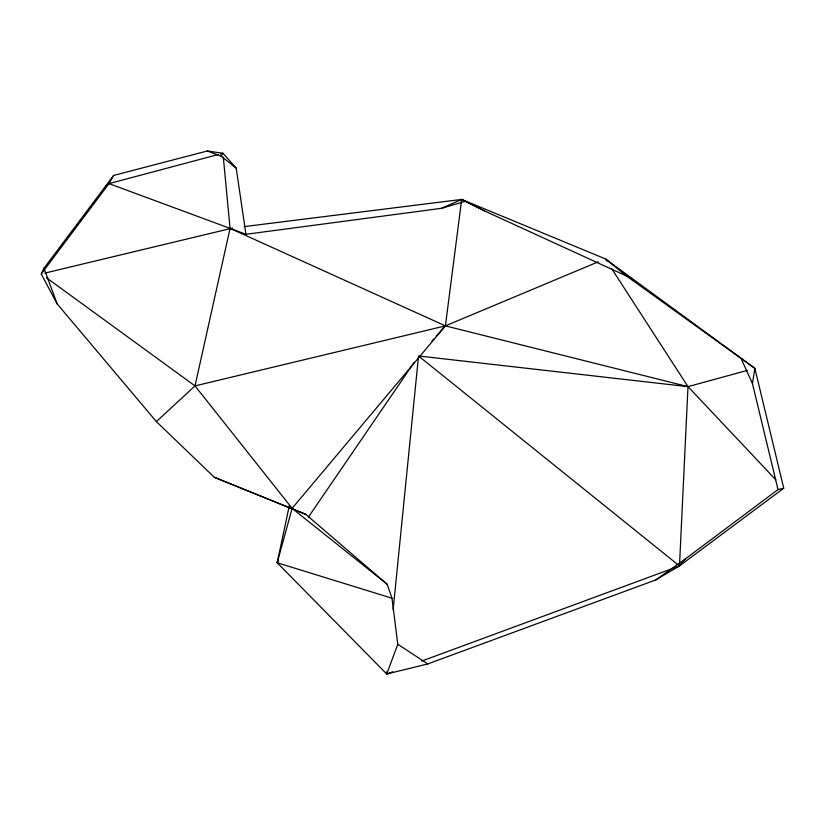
<?xml version="1.0" encoding="UTF-8"?>
<svg xmlns="http://www.w3.org/2000/svg" width="825" height="825" viewBox="0 0 825 825"><rect width="100%" height="100%" fill="white"/><g stroke="black" fill="none" stroke-linecap="round" stroke-linejoin="round"><path stroke-width="1.24" d="M244.066 226.627L461.691 199.423L605.344 258.875L754.865 368.332L783.75 488.225L679.48 565.94L655.782 579.934L427.804 663.919L386.708 674.004L386.966 671.437M393.123 609.881L418.409 357.256M655.782 579.934L685.059 559.154L778.016 489.565L752.441 383.522L754.865 368.332L626.515 276.014L605.344 258.875L606.736 261.02M392.731 671.777L386.708 674.004L277.179 562.743L289.235 506.076M626.515 276.014L485.1 211.2L465.444 201.279L441.561 208.302L245.953 234.3L236.187 168.094L222.946 153.275L207.343 150.996L113.613 175.436L43.952 268.238L41.25 273.972L57.142 303.878L156.379 421.596L195.009 385.894L230.062 228.381L223.307 157.09M386.708 674.004L397.805 644.304L391.988 598.208L277.179 562.743L292.122 508.355L445.407 325.875L598.238 261.845M41.25 273.972L109.003 183.614L113.613 175.436M207.343 150.996L221.141 156.183L222.946 153.275L220.461 153.935M277.179 562.743L278.633 560.629M308.354 517.151L414.191 362.34M685.059 559.154L679.48 565.94L421.647 661.103M431.97 340.931L433.651 339.044M436.167 336.218L445.407 325.875L461.691 199.423L465.444 201.279M443.334 327.381L445.407 325.875L687.998 386.636L747.44 370.373M105.61 185.821L109.003 183.614L217.986 154.595M441.561 208.302L461.691 199.423L485.1 211.2M45.004 273.065L232.609 228.061M46.447 277.757L195.009 385.894L445.407 325.875L230.062 228.381L109.003 183.614M778.016 489.565L783.75 488.225M230.062 228.381L245.953 234.3M156.379 421.596L214.283 477.283L305.735 514.326L387.193 584.265L391.988 598.208M214.283 477.283L305.735 514.326M397.805 644.304L427.804 663.919M221.141 156.183L236.187 168.094M387.193 584.265L292.122 508.355L195.009 385.894M775.84 479.83L687.998 386.636L611.593 268.537M741.19 358.731L752.441 383.522M43.952 268.238L57.142 303.878M687.998 386.636L679.48 565.94L418.533 355.977L687.998 386.636"/></g></svg>
